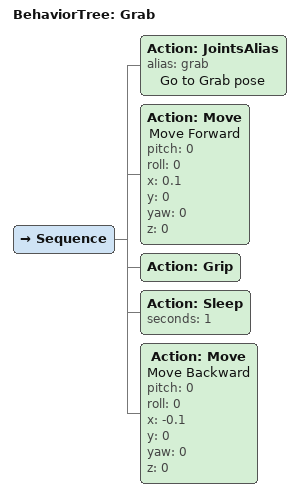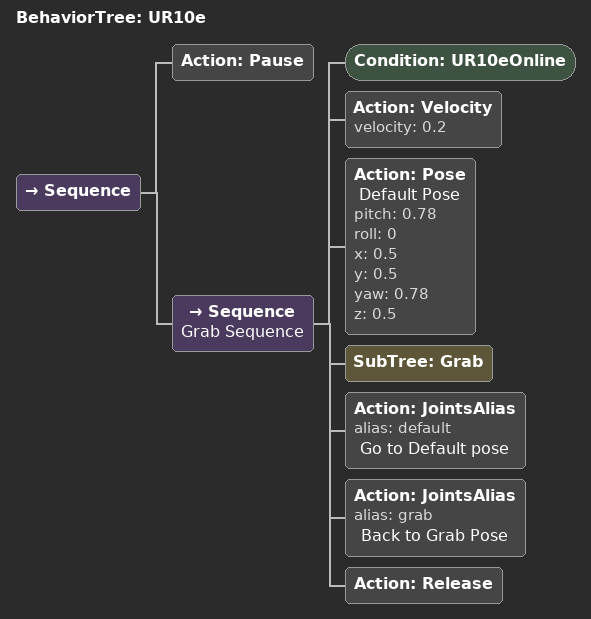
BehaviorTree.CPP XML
<?xml version="1.0"?>
<root main_tree_to_execute="UR10e">
    <BehaviorTree ID="Grab">
        <Sequence>
            <Action ID="JointsAlias" alias="grab" name="Go to Grab pose"/>
            <Action ID="Move" name="Move Forward" pitch="0" roll="0" x="0.1" y="0" yaw="0" z="0"/>
            <Action ID="Grip"/>
            <Action ID="Sleep" seconds="1"/>
            <Action ID="Move" name="Move Backward" pitch="0" roll="0" x="-0.1" y="0" yaw="0" z="0"/>
        </Sequence>
    </BehaviorTree>
    <BehaviorTree ID="UR10e">
        <Sequence>
            <Action ID="Pause"/>
            <Sequence name="Grab Sequence">
                <Condition ID="UR10eOnline"/>
                <Action ID="Velocity" velocity="0.2"/>
                <Action ID="Pose" name="Default Pose" pitch="0.78" roll="0" x="0.5" y="0.5" yaw="0.78" z="0.5"/>
                <SubTree ID="Grab"/>
                <Action ID="JointsAlias" alias="default" name="Go to Default pose"/>
                <Action ID="JointsAlias" alias="grab" name="Back to Grab Pose"/>
                <Action ID="Release"/>
            </Sequence>
        </Sequence>
    </BehaviorTree>
</root>
